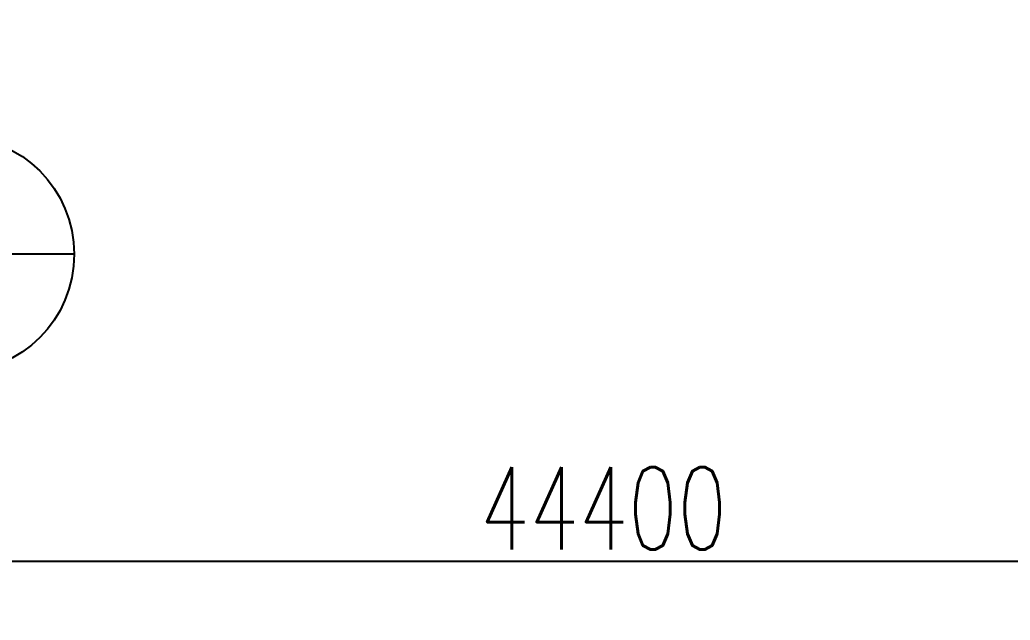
# Model space of a CAD drawing. Extents: x -24961 to 905641, y -154323 to 635957.
# Drawn here: x 414530 to 418738, y -123241 to -120691 of the extents above; entities that cross this region are included whole.
import ezdxf

# ---------------------------------------------------------------- set-up
doc = ezdxf.new("R2010")
doc.units = 0
doc.header["$LTSCALE"] = 1000
doc.header["$MEASUREMENT"] = 0
doc.layers.add('AXIS', color=3, linetype='Continuous')
doc.layers.add('DIM_IDEN', color=3, linetype='Continuous')
doc.styles.add('DIM_FONT', font='SIMPLEX', dxfattribs={"width": 0.7, "bigfont": 'GBCBIG'})
doc.dimstyles.new('_TCH_ARCH&&100', dxfattribs={"dimtxt": 350, "dimasz": 150, "dimexe": 250, "dimexo": 250, "dimgap": 50, "dimtad": 1, "dimdec": 0, "dimzin": 0, "dimdsep": 46, "dimtxsty": 'DIM_FONT', "dimblk": 'ARCHTICK', "dimcen": 0.09, "dimclrt": 7, "dimazin": 2, "dimtfac": 1, "dimtdec": 0, "dimtix": 1, "dimtmove": 2, "dimatfit": 3, "dimfxl": 0, "dimtolj": 1, "dimtzin": 0, "dimarcsym": 0})

# ---------------------------------------------------------------- blocks, each defined once
blk = doc.blocks.new('_ArchTick')
at = {"color": 0, "linetype": 'ByBlock', "const_width": 0.4}
blk.add_lwpolyline([(-0.5, -0.5), (0.5, 0.5)], dxfattribs=at)
blk = doc.blocks.new('*D300')
at = {"layer": 'AXIS', "color": 0, "linetype": 'Continuous', "lineweight": -2, "transparency": 16777216}
for p, q in [((394589.7, -120940.5), (394589.7, -123240.5)), ((439429.4, -120940.5), (439429.4, -123240.5)), ((394589.7, -122990.5), (439429.4, -122990.5))]:
    blk.add_line(p, q, dxfattribs=at)
at = {"layer": 'Defpoints', "color": 0, "linetype": 'Continuous', "transparency": 16777216}
for p in [(394589.7, -120690.5), (439429.4, -120690.5), (439429.4, -122990.5)]:
    blk.add_point(p, dxfattribs=at)
at = {"layer": 'AXIS', "color": 0, "linetype": 'Continuous', "lineweight": -2, "transparency": 16777216, "xscale": 150, "yscale": 150, "zscale": 150, "rotation": 180}
blk.add_blockref('_ArchTick', (394589.7, -122990.5), dxfattribs=at)
at = {"layer": 'AXIS', "color": 0, "linetype": 'Continuous', "lineweight": -2, "transparency": 16777216, "xscale": 150, "yscale": 150, "zscale": 150}
blk.add_blockref('_ArchTick', (439429.4, -122990.5), dxfattribs=at)
at = {"layer": 'AXIS', "color": 7, "linetype": 'Continuous', "transparency": 16777216, "insert": (417009.6, -122765.5), "char_height": 350, "attachment_point": 5, "style": 'DIM_FONT'}
blk.add_mtext('\\A1;44400', dxfattribs=at)

msp = doc.modelspace()

# ---------------------------------------------------------------- linework, layer by layer
at = {"layer": 'DIM_IDEN', "linetype": 'Continuous'}
msp.add_line((414761, -121686.2), (413761, -121686.2), dxfattribs=at)
msp.add_circle((414261, -121686.2), 500, dxfattribs=at)

# ---------------------------------------------------------------- dimensions: what is measured, and where the dimension line sits
at = {"layer": 'AXIS', "linetype": 'Continuous'}
dim = msp.add_aligned_dim(p1=(394589.7, -120690.5), p2=(439429.4, -120690.5), distance=-2300, text='44400', dimstyle='_TCH_ARCH&&100', dxfattribs=at)
dim.commit()
dim.dimension.update_dxf_attribs({"geometry": '*D300', "text_midpoint": (417009.6, -122765.5)})

doc.saveas('drawing.dxf')
